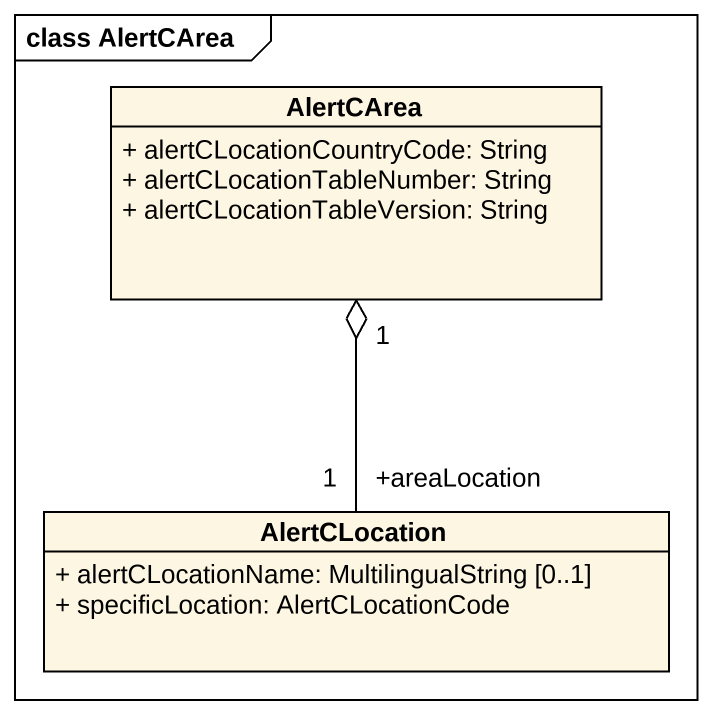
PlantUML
@startuml
mainframe class AlertCArea
hide circle
hide empty members
skinparam classAttributeIconSize 0
class AlertCArea {
  + alertCLocationCountryCode: String
  + alertCLocationTableNumber: String
  + alertCLocationTableVersion: String
}
class AlertCLocation {
  + alertCLocationName: MultilingualString [0..1]
  + specificLocation: AlertCLocationCode
}
AlertCLocation "+areaLocation\n1" -up-o "1" AlertCArea
@enduml
